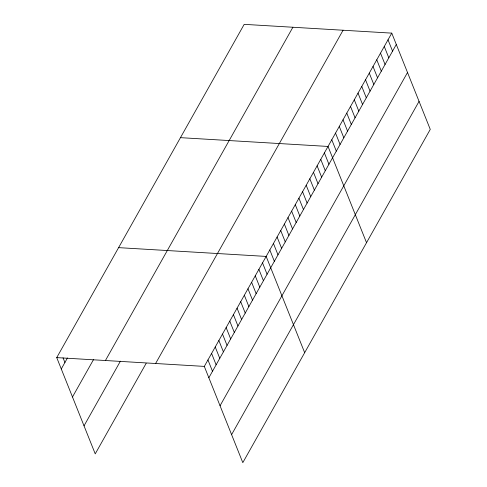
<?xml version="1.0" encoding="UTF-8"?>
<svg xmlns="http://www.w3.org/2000/svg" width="487" height="487" viewBox="0 0 487 487"><rect width="100%" height="100%" fill="white"/><g stroke="black" fill="none" stroke-linecap="round" stroke-linejoin="round"><path stroke-width="0.73" d="M146.179 363.296L95.233 453.866L56.736 357.616L244.194 24.35L391.767 33.134L430.264 129.384L242.806 462.65L204.309 366.401L391.767 33.134M61.277 368.963L67.462 357.963M72.484 396.978L93.589 359.461M105.435 360.514L292.894 27.248M84.026 425.845L120.417 361.153M155.609 363.497L343.067 30.237M208.85 377.748L396.302 44.481M220.057 405.762L407.509 72.502M231.599 434.629L419.057 101.369M180.458 137.657L328.031 146.447L366.528 242.696M118.597 247.639L266.17 256.424L304.667 352.673M56.736 357.616L204.309 366.401M388.017 39.8L392.559 51.147M384.267 46.466L388.809 57.813M380.517 53.132L385.059 64.479M376.768 59.798L381.309 71.145M373.018 66.463L377.559 77.81M369.274 73.129L373.809 84.476M365.524 79.789L370.059 91.142M361.774 86.455L366.309 97.808M358.024 93.12L362.565 104.474M354.274 99.786L358.816 111.139M350.524 106.452L355.066 117.799M346.774 113.118L351.316 124.465M343.025 119.784L347.566 131.131M339.281 126.45L343.816 137.797M335.531 133.115L340.066 144.462M331.781 139.781L336.316 151.128M324.391 152.912L328.932 164.265M320.75 159.383L325.292 170.73M317.116 165.854L321.651 177.201M313.476 172.319L318.017 183.672M309.835 178.79L314.377 190.137M306.195 185.261L310.736 196.608M302.561 191.732L307.096 203.079M298.921 198.197L303.462 209.55M295.28 204.668L299.822 216.015M291.64 211.139L296.181 222.486M288.006 217.604L292.541 228.957M284.365 224.075L288.907 235.422M280.725 230.546L285.266 241.893M277.085 237.017L281.626 248.364M273.45 243.482L277.986 254.829M269.81 249.953L274.345 261.3M262.53 262.889L267.071 274.242M258.895 269.36L263.43 280.707M255.255 275.831L259.79 287.178M251.615 282.296L256.156 293.649M247.974 288.767L252.516 300.114M244.34 295.238L248.875 306.585M240.7 301.709L245.235 313.056M237.059 308.174L241.601 319.527M233.419 314.645L237.96 325.992M229.779 321.116L234.32 332.463M226.145 327.581L230.68 338.934M222.504 334.052L227.045 345.399M218.864 340.523L223.405 351.87M215.224 346.994L219.765 358.341M211.589 353.459L216.125 364.812M207.949 359.93L212.49 371.277M63.042 357.817L64.917 362.492"/></g></svg>
